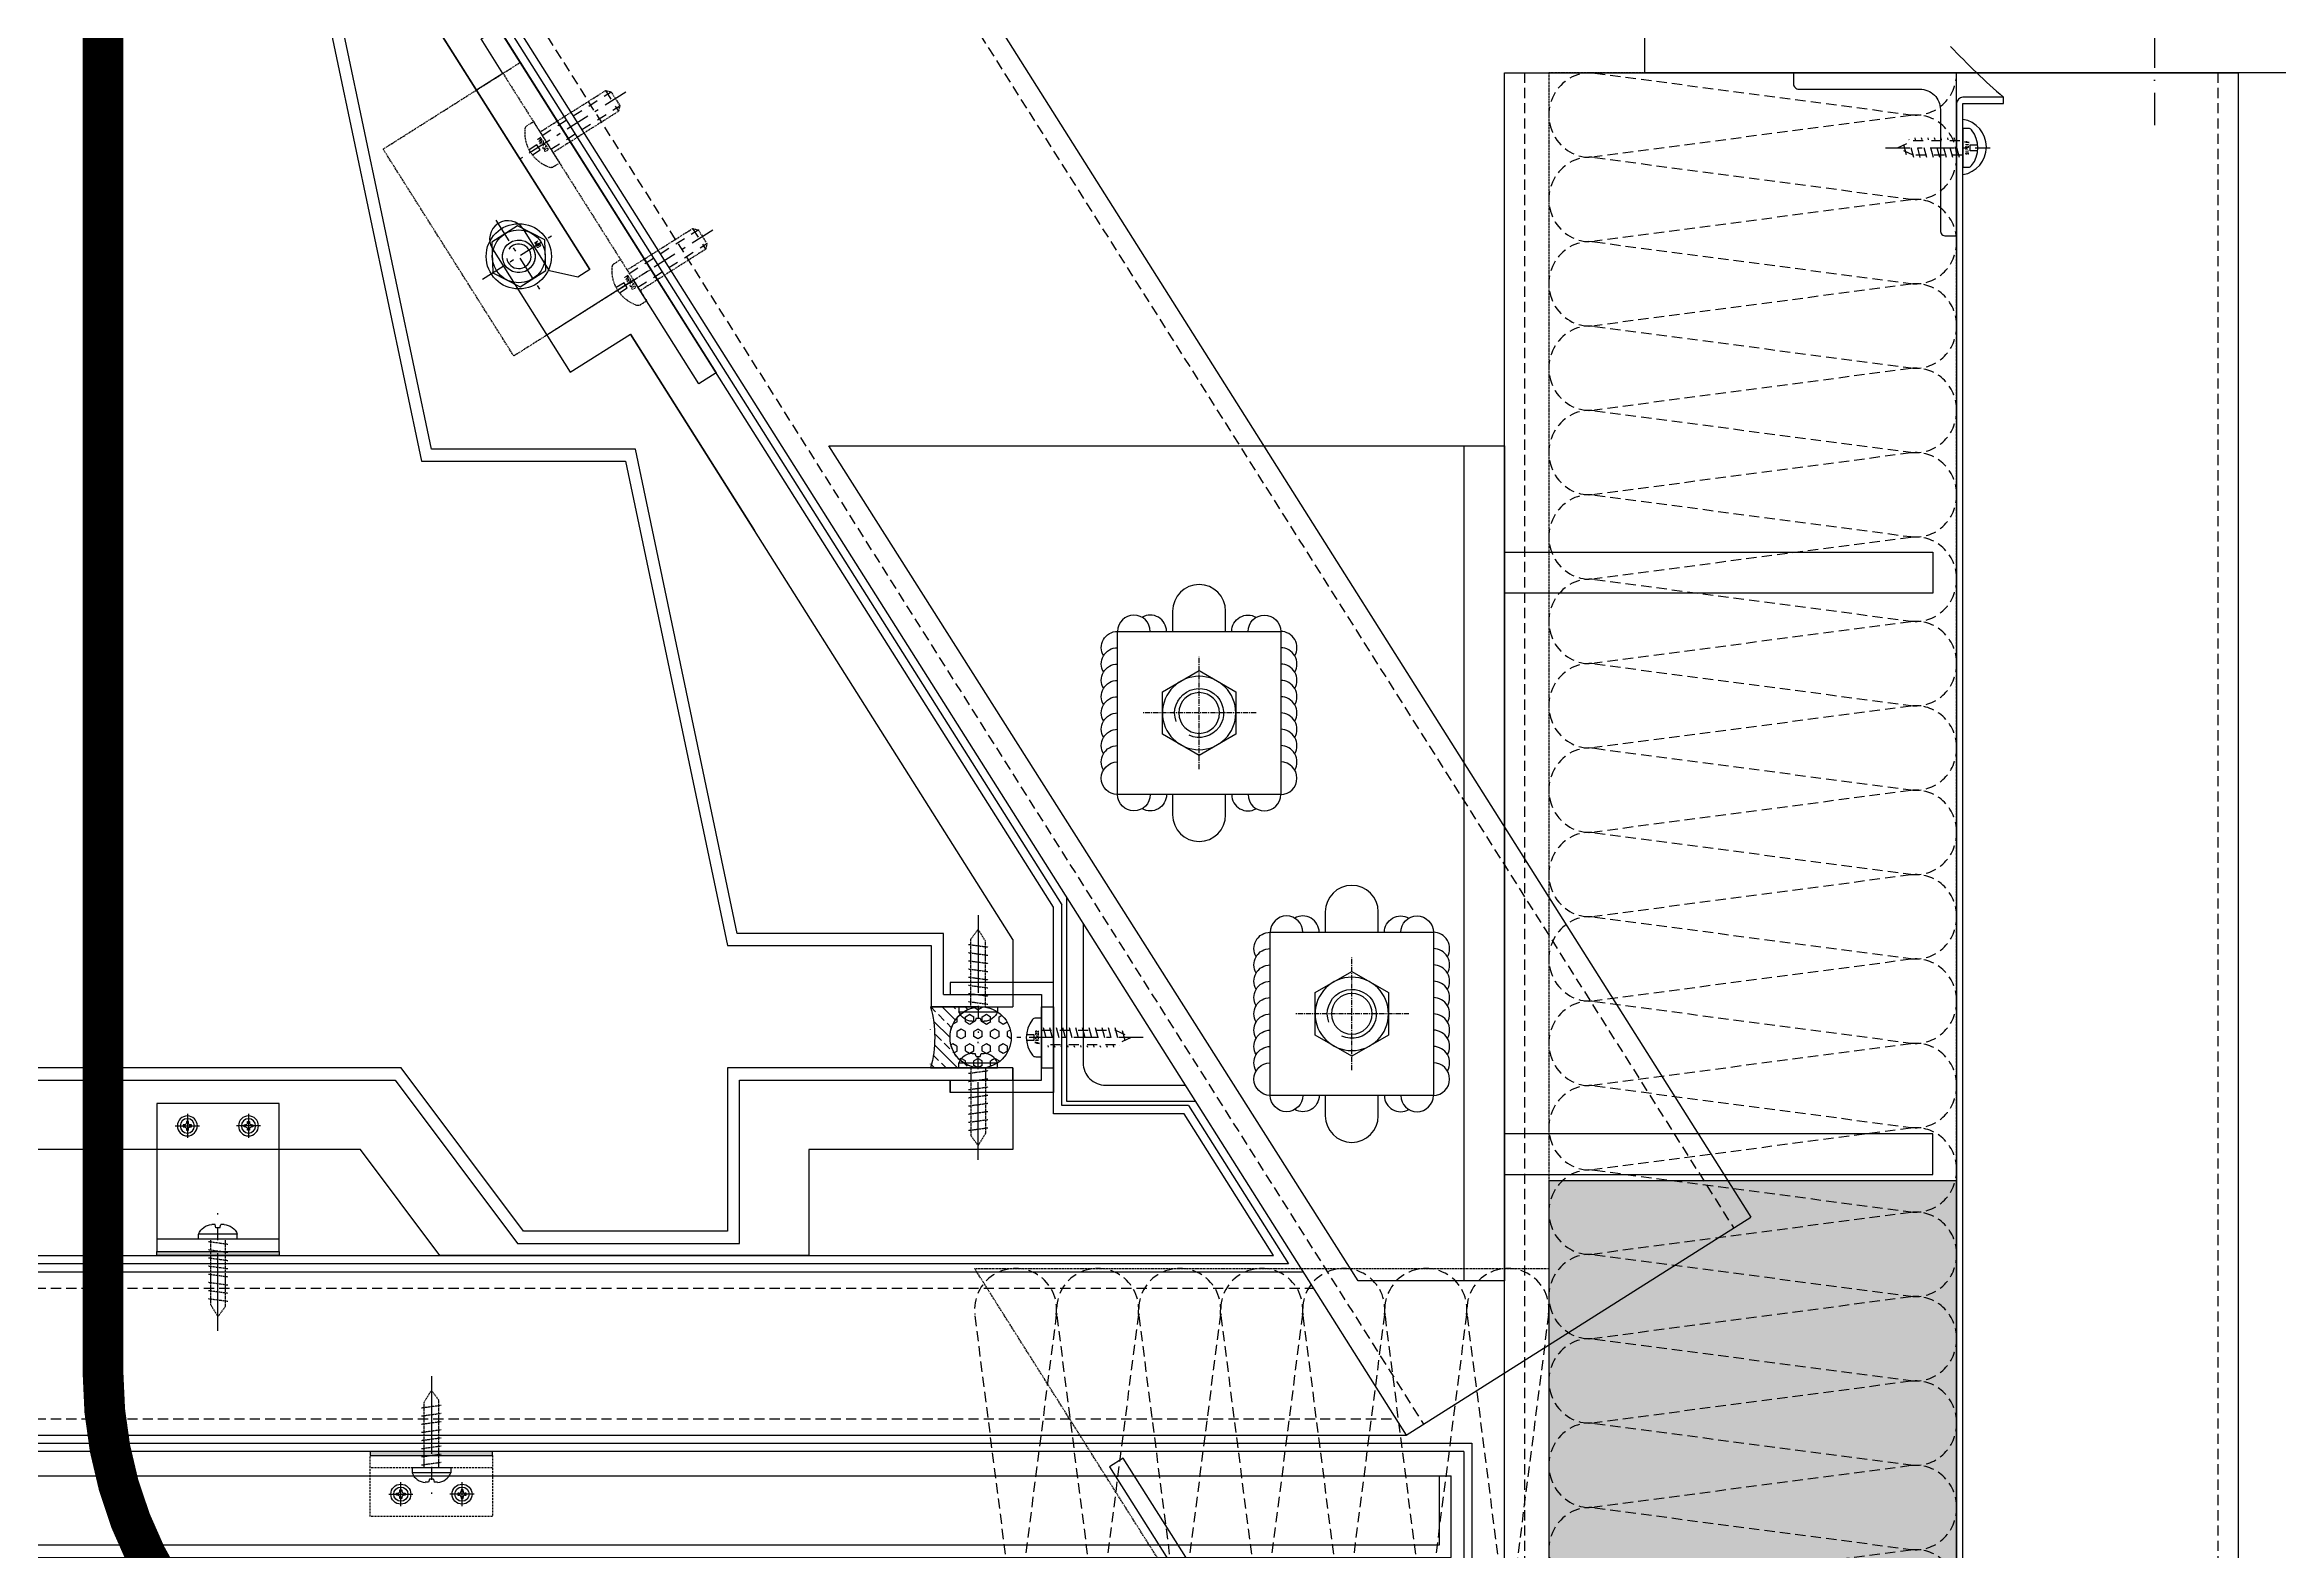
# Model space of a CAD drawing. Header units: millimetres. Extents: x 0 to 119933, y -45162 to 41221.
# Drawn here: x 40419 to 40967, y 12846 to 13215 of the extents above; entities that cross this region are included whole.
import ezdxf
from ezdxf.enums import TextEntityAlignment as Align
from ezdxf.xclip import XClip

# ---------------------------------------------------------------- set-up
doc = ezdxf.new("R2010")
doc.units = ezdxf.units.MM
doc.header["$XCLIPFRAME"] = 0
for name, pattern in [('( Dashed )', [0.75, 0.5, -0.25]), ('ACAD_ISO04W100', [30, 24, -3, 0, -3]), ('CENTER', [2, 1.25, -0.25, 0.25, -0.25]), ('CENTER-PISA', [11, 6, -2, 1, -2]), ('CENTER2', [28.575, 19.05, -3.175, 3.175, -3.175]), ('FT_HIDDEN', [3, 1.5, -1.5]), ('HIDDEN', [0.375, 0.25, -0.125]), ('HIDDEN-PISA', [4.5, 2.5, -2]), ('HIDDEN2', [0.1875, 0.125, -0.0625])]:
    doc.linetypes.add(name, pattern=pattern)
doc.layers.get('DEFPOINTS').update_dxf_attribs({"color": 166})
for name, color, linetype in [('01', 1, 'Continuous'), ('AIX', 9, 'CENTER'), ('AXIS', 1, 'ACAD_ISO04W100'), ('BOLT', 32, 'Continuous'), ('CASTFIX', 1, 'Continuous'), ('CW', 4, 'Continuous'), ('F-Alum', 4, 'Continuous'), ('F-Bolt', 32, 'Continuous'), ('F-hatch', 8, 'Continuous'), ('F-Misc', 8, 'Continuous'), ('F-SSTEEL', 3, 'Continuous'), ('F-steel', 3, 'Continuous'), ('F_ALUM', 4, 'Continuous'), ('F_CNTR', 1, 'ACAD_ISO04W100'), ('F_FIXS', 1, 'Continuous'), ('F_INSU', 8, 'Continuous'), ('F_SEAL', 8, 'Continuous'), ('F_STEL', 3, 'Continuous'), ('HAT', 155, 'Continuous'), ('Hatch', 8, 'Continuous'), ('HIDDEN', 1, 'HIDDEN'), ('INSUL', 8, 'Continuous'), ('SC', 6, 'Continuous'), ('WELDING VW', 8, 'Continuous')]:
    doc.layers.add(name, color=color, linetype=linetype)
doc.styles.add('Arial', font='arial.ttf')
doc.styles.add('ROMANS', font='simplex.shx', dxfattribs={"width": 0.8, "bigfont": 'hztxt.shx'})
doc.dimstyles.new('10x of Arup4', dxfattribs={"dimscale": 10, "dimtxt": 1.7, "dimasz": 1, "dimexe": 1.5, "dimexo": 1.5, "dimgap": 1, "dimtad": 1, "dimdec": 1, "dimdsep": 46, "dimtxsty": 'Arial', "dimblk": 'OBLIQUE', "dimcen": 0, "dimclrd": 1, "dimclre": 1, "dimclrt": 7, "dimadec": 0, "dimazin": 0, "dimtfac": 1, "dimtdec": 1, "dimtix": 1, "dimtofl": 0, "dimtmove": 2, "dimatfit": 3, "dimfxl": 5, "dimtfill": 1, "dimtolj": 1, "dimtzin": 0, "dimlwd": -1, "dimlwe": -1, "dimarcsym": 0})

# ---------------------------------------------------------------- blocks, each defined once
blk = doc.blocks.new('#10x16_Pan')
at = {"color": 8, "linetype": 'HIDDEN-PISA'}
for p, q in [((0.81, 2.4), (2.1, -2.4)), ((2.41, 2.4), (3.7, -2.4)), ((4.01, 2.4), (5.3, -2.4)), ((5.61, 2.4), (6.9, -2.4)), ((7.21, 2.4), (8.5, -2.4)), ((8.81, 2.4), (10.1, -2.4)), ((10.41, 2.4), (11.7, -2.4)), ((12.01, 2.4), (13.19, -2)), ((13.8, 1.71), (14.61, -1.33))]:
    blk.add_line(p, q, dxfattribs=at)
at = {"color": 0, "linetype": 'ByBlock'}
blk.add_lwpolyline([(0, 4.75), (-1.39, 4.75, 0.228537), (-2.17, 4.37, 0.349288), (-2.17, -4.37, 0.228537), (-1.39, -4.75), (0, -4.75)], format="xyb", close=True, dxfattribs=at)
at = {"color": 8, "linetype": 'HIDDEN-PISA'}
for points in [[(-3.66, 0.75), (-1.85, 0.75), (-1.85, -0.75), (-3.66, -0.75)], [(0, 1.79), (12.2, 1.79), (16, 0), (12.2, -1.79), (0, -1.79)]]:
    blk.add_lwpolyline(points, dxfattribs=at)
at = {"layer": 'AXIS', "color": 8, "linetype": 'CENTER-PISA'}
blk.add_line((18.99, 0), (-6.7, 0), dxfattribs=at)
at = {"layer": 'DEFPOINTS', "color": 8, "linetype": 'ByBlock', "style": 'ROMANS', "width": 0.8}
blk.add_text('#10x16', height=0.75, rotation=90, dxfattribs=at).set_placement((-1, 0), align=Align.MIDDLE)
blk = doc.blocks.new('EA040x040x04')
at = {"color": 0}
blk.add_lwpolyline([(0, 40), (0, 0), (40, 0), (40, 2.67, 0.414214), (38.67, 4), (9, 4, -0.414214), (4, 9), (4, 38.67, 0.414214), (2.67, 40)], format="xyb", close=True, dxfattribs=at)
blk = doc.blocks.new('is')
at = {"color": 8, "linetype": 'HIDDEN'}
blk.add_lwpolyline([(2, 0, 0.451718), (1.008, -1.126), (1.992, -8.874, -1.135042), (0.008, -8.874), (0.992, -1.126, 0.451718), (0, 0)], format="xyb", dxfattribs=at)
blk = doc.blocks.new('A$C1B7D2892')
at = {"layer": 'F_SEAL'}
h = blk.add_hatch(dxfattribs=at)
h.set_pattern_fill('ANSI37', color=8, scale=10)
h.set_pattern_definition([(347.2756, (-155.2589, -387.6207), (0.275326, 1.2193), []), (77.2756, (-155.2589, -387.6207), (-1.2193, 0.275326), [])])
h.paths.add_polyline_path([(-163.78, -401.61), (-169.07, -393.22), (-174.15, -396.42), (-168.85, -404.81)])
at = {"layer": 'F_INSU', "color": 8, "linetype": 'HIDDEN', "elevation": 0}
blk.add_lwpolyline([(-98.53, -393.15), (1.47, -393.15), (1.47, 0), (-98.53, 0)], close=True, dxfattribs=at)
blk.add_lwpolyline([(-98.53, -293.15), (-98.53, -393.15), (-176.21, -393.15), (-239.37, -293.15), (-98.53, -293.15)], dxfattribs=at)
at = {"layer": 'F_SEAL', "color": 8, "elevation": 0}
blk.add_lwpolyline([(-163.78, -401.61), (-169.07, -393.22), (-174.15, -396.42), (-168.85, -404.81)], close=True, dxfattribs=at)
at = {"layer": 'F_SEAL'}
for centre, radius, start, end in [((117.79, 115.77), 160.67, 222.8519, 229.2799), ((1.91, -18.18), 6.85, 278.915, 81.085), ((-152.49, -393.45, 0), 6.64, 190.402, 349.598)]:
    blk.add_arc(centre, radius, start, end, dxfattribs=at)
at = {"layer": 'F_STEL', "elevation": 0}
for points in [[(12.97, -6), (2.97, -6, 0.414214), (1.47, -7.5), (1.47, -393.15), (-166.39, -393.15, 0.590666), (-167.66, -395.45), (-163.78, -401.61), (-162.51, -400.81), (-166.39, -394.65), (1.47, -394.65, 0.414214), (2.97, -393.15), (2.97, -7.5), (12.97, -7.5)], [(-171.64, -389.15), (-202.91, -339.65), (-206.29, -341.79), (-175.02, -391.29, 0.257335), (-171.64, -393.15), (-138.79, -393.15), (-138.79, -389.15)]]:
    blk.add_lwpolyline(points, format="xyb", close=True, dxfattribs=at)
at = {"layer": 'F_FIXS'}
for p, rotation in [((2.97, -18.37), 180), ((-152.47, -394.65, 0), 90)]:
    blk.add_blockref('#10x16_Pan', p, dxfattribs=dict(at, rotation=rotation))
at = {"layer": 'F_STEL', "rotation": 180}
blk.add_blockref('EA040x040x04', (1.47, 0), dxfattribs=at)
at = {"layer": 'INSUL', "xscale": 10.34615705598001, "yscale": 10, "zscale": 10.34615705598001, "rotation": 270, "row_count": 1, "column_count": 19, "row_spacing": 0, "column_spacing": 20.69231411196003}
blk.add_blockref('is', (1.47, 0), dxfattribs=at)
at = {"layer": 'INSUL'}
ref = blk.add_blockref('is', (-98.53, -393.15), dxfattribs=dict(at, xscale=10.06034007448969, yscale=10, zscale=10.06034007448969, rotation=180, row_count=1, column_count=7, row_spacing=0, column_spacing=20.12068014897938))
XClip(ref).set_block_clipping_path([(0, -10), (0, 0), (7.7220914665, 0), (14, -10)])
blk = doc.blocks.new('ding1')
at = {"layer": 'CASTFIX', "color": 9, "linetype": 'CENTER2'}
blk.add_line((1214.68, -4175.42), (1214.68, -4204.3), dxfattribs=at)
at = {"layer": 'CASTFIX', "color": 8, "linetype": 'HIDDEN2'}
for p, q in [((1212.88, -4181.86), (1214.68, -4178.92)), ((1214.68, -4178.92), (1216.48, -4181.34)), ((1216.48, -4197.92), (1216.48, -4181.34)), ((1217.08, -4182.62), (1212.28, -4183.27)), ((1217.08, -4184.62), (1212.28, -4185.27)), ((1217.08, -4186.62), (1212.28, -4187.27)), ((1212.88, -4197.92), (1212.88, -4181.86)), ((1217.08, -4188.62), (1212.28, -4189.27)), ((1217.08, -4190.62), (1212.28, -4191.27)), ((1217.08, -4192.62), (1212.28, -4193.27)), ((1217.08, -4194.62), (1212.28, -4195.27)), ((1217.08, -4196.62), (1212.28, -4197.27))]:
    blk.add_line(p, q, dxfattribs=at)
at = {"layer": 'CASTFIX'}
for p, q in [((1209.93, -4197.92), (1209.93, -4199.17)), ((1219.43, -4197.92), (1209.93, -4197.92)), ((1219.43, -4199.17), (1209.93, -4199.17)), ((1213.98, -4201.47), (1213.18, -4201.47)), ((1214.18, -4200.72), (1213.98, -4201.47)), ((1215.18, -4200.72), (1214.18, -4200.72)), ((1215.18, -4200.72), (1215.38, -4201.47)), ((1216.18, -4201.47), (1215.38, -4201.47)), ((1219.43, -4197.92), (1219.43, -4199.17))]:
    blk.add_line(p, q, dxfattribs=at)
for centre, start, end in [((1213.34, -4197.8), 201.9199, 267.5066), ((1216.02, -4197.8), 272.4934, 338.0801)]:
    blk.add_arc(centre, 3.68, start, end, dxfattribs=at)
blk = doc.blocks.new('A$C0AEB27A4')
at = {"layer": 'F-hatch'}
blk.add_hatch(color=256, dxfattribs=at).paths.add_polyline_path([(15, 1), (-15, 1), (-15, 0), (15, 0)])
blk.add_lwpolyline([(15, 1), (-15, 1), (-15, 0), (15, 0)], close=True, dxfattribs=at)
at = {"layer": 'F-Misc', "ltscale": 0.1}
for p, q in [((-7.5, 34.75), (-7.5, 28.85)), ((7.5, 34.75), (7.5, 28.85)), ((-10.45, 31.8), (-4.55, 31.8)), ((-8.25, 32.05), (-8.55, 32.05)), ((-8.55, 32.05), (-8.55, 31.55)), ((-8.55, 31.55), (-8.25, 31.55)), ((-7.25, 32.85), (-7.75, 32.85)), ((-7.75, 32.85), (-7.75, 32.55)), ((-7.75, 31.05), (-7.75, 30.75)), ((-7.75, 30.75), (-7.25, 30.75)), ((-7.25, 32.55), (-7.25, 32.85)), ((-7.25, 30.75), (-7.25, 31.05)), ((-6.45, 32.05), (-6.75, 32.05)), ((-6.75, 31.55), (-6.45, 31.55)), ((-6.45, 31.55), (-6.45, 32.05)), ((10.45, 31.8), (4.55, 31.8)), ((6.45, 32.05), (6.75, 32.05)), ((6.45, 31.55), (6.45, 32.05)), ((6.75, 31.55), (6.45, 31.55)), ((7.25, 32.85), (7.75, 32.85)), ((7.25, 32.55), (7.25, 32.85)), ((7.25, 30.75), (7.25, 31.05)), ((7.75, 30.75), (7.25, 30.75)), ((7.75, 32.85), (7.75, 32.55)), ((7.75, 31.05), (7.75, 30.75)), ((8.25, 32.05), (8.55, 32.05)), ((8.55, 31.55), (8.25, 31.55)), ((8.55, 32.05), (8.55, 31.55)), ((-15, 4.04), (15, 4.04))]:
    blk.add_line(p, q, dxfattribs=at)
blk.add_lwpolyline([(15, 1), (-15, 1), (-15, 37.3), (15, 37.3), (15, 1)], dxfattribs=at)
for centre, radius in [((-7.5, 31.8), 2.45), ((-7.5, 31.8), 1.75), ((7.5, 31.8), 2.45), ((7.5, 31.8), 1.75)]:
    blk.add_circle(centre, radius, dxfattribs=at)
for centre, start, end in [((-8.25, 32.55), 270, 360), ((-8.25, 31.05), 360, 90), ((-6.75, 32.55), 180, 270), ((-6.75, 31.05), 90, 180), ((6.75, 32.55), 270, 360), ((6.75, 31.05), 360, 90), ((8.25, 32.55), 180, 270), ((8.25, 31.05), 90, 180)]:
    blk.add_arc(centre, 0.5, start, end, dxfattribs=at)
at = {"layer": 'F-Misc', "ltscale": 0.1, "extrusion": (0, 0, -1), "xscale": -1, "zscale": -1, "rotation": 180}
blk.add_blockref('ding1', (-1214.68, -4193.88), dxfattribs=at)
blk = doc.blocks.new('A$C20BB5686')
at = {"layer": 'F-hatch'}
blk.add_hatch(color=256, dxfattribs=at).paths.add_polyline_path([(1, -15), (1, 15), (0, 15), (0, -15)])
at = {"linetype": '( Dashed )'}
blk.add_line((4.04, 15), (4.04, -15), dxfattribs=at)
blk.add_lwpolyline([(1, -15), (1, 15), (16, 15), (16, -15), (1, -15)], dxfattribs=at)
at = {"layer": 'F-hatch'}
blk.add_lwpolyline([(1, -15), (1, 15), (0, 15), (0, -15)], close=True, dxfattribs=at)
at = {"layer": 'F-Misc', "ltscale": 0.1}
for p, q in [((13.45, 7.5), (7.55, 7.5)), ((9.75, 7.75), (9.45, 7.75)), ((9.45, 7.75), (9.45, 7.25)), ((9.45, 7.25), (9.75, 7.25)), ((10.75, 8.55), (10.25, 8.55)), ((10.25, 8.55), (10.25, 8.25)), ((10.25, 6.75), (10.25, 6.45)), ((10.25, 6.45), (10.75, 6.45)), ((10.5, 10.45), (10.5, 4.55)), ((10.75, 8.25), (10.75, 8.55)), ((10.75, 6.45), (10.75, 6.75)), ((11.55, 7.75), (11.25, 7.75)), ((11.25, 7.25), (11.55, 7.25)), ((11.55, 7.25), (11.55, 7.75)), ((10.5, -10.45), (10.5, -4.55)), ((13.45, -7.5), (7.55, -7.5)), ((9.45, -7.25), (9.75, -7.25)), ((9.45, -7.75), (9.45, -7.25)), ((9.75, -7.75), (9.45, -7.75)), ((10.25, -6.45), (10.75, -6.45)), ((10.25, -6.75), (10.25, -6.45)), ((10.25, -8.55), (10.25, -8.25)), ((10.75, -8.55), (10.25, -8.55)), ((10.75, -6.45), (10.75, -6.75)), ((10.75, -8.25), (10.75, -8.55)), ((11.25, -7.25), (11.55, -7.25)), ((11.55, -7.75), (11.25, -7.75)), ((11.55, -7.25), (11.55, -7.75))]:
    blk.add_line(p, q, dxfattribs=at)
for centre, radius in [((10.5, 7.5), 2.45), ((10.5, 7.5), 1.75), ((10.5, -7.5), 2.45), ((10.5, -7.5), 1.75)]:
    blk.add_circle(centre, radius, dxfattribs=at)
for centre, start, end in [((9.75, 8.25), 270, 0), ((9.75, 6.75), 0, 90), ((11.25, 8.25), 180, 270), ((11.25, 6.75), 90, 180), ((9.75, -6.75), 270, 0), ((9.75, -8.25), 0, 90), ((11.25, -6.75), 180, 270), ((11.25, -8.25), 90, 180)]:
    blk.add_arc(centre, 0.5, start, end, dxfattribs=at)
at = {"layer": 'F-Misc', "ltscale": 0.1, "extrusion": (0, 0, -1), "xscale": -0.9999999999999999, "zscale": -0.9999999999999999, "rotation": 270}
blk.add_blockref('ding1', (4193.88, -1214.68), dxfattribs=at)
blk = doc.blocks.new('*U112')
at = {"layer": 'INSUL', "lineweight": 0}
h = blk.add_hatch(dxfattribs=at)
h.set_pattern_fill('岩棉', color=256, scale=100, style=0, pattern_type=2)
h.set_pattern_definition([(171.78891, (53.3, 199.0476), (-673.2017242, 100.0000025), [3.3342, -696.8454]), (146.90866, (56.223, 197.1429), (-158.4004044, 100.0000014), [3.48873, -729.14512]), (132.32733, (58.3914, 194.762), (-178.2004573, 199.9999991), [3.2205, -673.0858]), (114.79699, (59.7115, 191.905), (-39.600101, 99.9999994), [3.14733, -327.32212]), (91.620224, (59.8057, 188.5714), (-19.80005, 599.9999997), [3.33467, -696.9453]), (82.824825, (50.09429, 111.42857), (138.600349442, 1099.999997034), [77.75174, -16250.113]), (97.175175, (69.70576, 111.42857), (-138.6003524828, 1099.9999966515), [77.75174, -16250.113]), (88.379776, (59.9943, 188.5714), (19.800043, 599.9999999), [3.33467, -696.9453]), (65.203, (60.0886, 191.905), (39.600101, 99.9999996), [3.14733, -327.32212]), (47.67267, (61.4086, 194.762), (178.2004567, 199.9999997), [3.2205, -673.0858]), (33.09134, (63.5772, 197.1429), (158.4004029, 100.0000036), [3.48873, -729.14512]), (8.21109, (66.5, 199.0476), (673.2017246, 99.9999998), [3.3342, -696.8454]), (87.16616, (50, 109.524), (19.800042, 300.0000003), [1.9071, -398.58265]), (103.90139, (50.4714, 107.619), (-79.2002026, 299.9999996), [1.96223, -410.107]), (111.6036, (51.226, 105.714), (-19.80005, 100), [2.04867, -105.50674]), (122.76135, (52.4514, 103.8095), (-59.4001536, 99.999999), [2.26506, -473.39773]), (138.29055, (54.0543, 102.381), (-118.800303, 100.000002), [2.1471, -448.74108]), (152.00351, (55.8457, 101.4286), (-178.2004575, 99.9999986), [2.02886, -424.0312]), (166.4772, (57.8257, 100.9524), (-396.001014, 100.000003), [2.03646, -425.62055]), (167.07075, (59.9, 100.476), (-415.801066, 100), [2.12825, -444.80388]), (12.92924, (59.9, 100.476), (415.801066, 99.9999994), [2.12825, -444.80388]), (13.5228, (61.9743, 100.9524), (396.0010147, 99.9999998), [2.03646, -425.62055]), (27.99649, (63.9543, 101.4286), (198.0005053, 100.0000036), [2.02886, -424.0312]), (41.70945, (65.7458, 102.381), (118.800302, 100.000003), [2.1471, -448.74108]), (57.23865, (67.3486, 103.8095), (198.0005044, 300.0000017), [2.26506, -473.39773]), (68.3964, (68.574, 105.714), (19.80005, 100), [2.04867, -105.50674]), (76.09861, (69.3286, 107.619), (19.800051, 99.9999995), [1.96223, -410.107]), (92.83384, (69.8, 109.524), (-19.80005, 300), [1.9071, -398.58265])])
h.paths.add_polyline_path([(0, 0), (4690.85, 0), (4690.85, 100), (0, 100)])
at = {"layer": 'INSUL'}
blk.add_lwpolyline([(0, 0), (4690.85, 0), (4690.85, 100), (0, 100)], close=True, dxfattribs=at)
blk = doc.blocks.new('*U373')
at = {"layer": 'WELDING VW'}
for centre, end in [((4, 0), 180), ((8, 0), 120)]:
    blk.add_arc(centre, 4, 0, end, dxfattribs=at)
blk = doc.blocks.new('*U374')
at = {"layer": 'WELDING VW'}
for centre, start in [((4, 0), 180), ((8, 0), 240), ((12, 0), 240), ((16, 0), 240), ((20, 0), 240), ((24, 0), 240), ((28, 0), 240), ((32, 0), 240), ((36, 0), 240)]:
    blk.add_arc(centre, 4, start, 0, dxfattribs=at)
blk = doc.blocks.new('*U372')
at = {"layer": 'AIX'}
for p, q in [((0, -13.78), (0, 13.78)), ((-14, 0), (14, 0))]:
    blk.add_line(p, q, dxfattribs=at)
at = {"layer": 'SC'}
blk.add_lwpolyline([(9, 5.2), (0, 10.39), (-9, 5.2), (-9, -5.2), (0, -10.39), (9, -5.2)], close=True, dxfattribs=at)
for radius in [9, 5]:
    blk.add_circle((0, 0), radius, dxfattribs=at)
blk.add_arc((0, 0), 6, 339.9387, 294.2425, dxfattribs=at)
blk = doc.blocks.new('A$C13DD3BC1')
at = {"layer": 'F-SSTEEL', "elevation": 0}
for points in [[(-19.03, -163.54), (-19.03, -153.54), (86.02, -153.54), (86.02, -163.54)], [(-19.03, -296.15), (-19.03, -306.15), (86.02, -306.15), (86.02, -296.15)]]:
    blk.add_lwpolyline(points, close=True, dxfattribs=at)
at = {"layer": 'F-steel', "ltscale": 10, "elevation": 0}
for points in [[(-87.44, -172.96), (-87.44, -167.96, 1), (-100.44, -167.96), (-100.44, -172.96)], [(-100.44, -212.96), (-100.44, -217.96, 1), (-87.44, -217.96), (-87.44, -212.96)], [(-50, -246.73), (-50, -241.73, 1), (-63, -241.73), (-63, -246.73)], [(-63, -286.73), (-63, -291.73, 1), (-50, -291.73), (-50, -286.73)]]:
    blk.add_lwpolyline(points, format="xyb", dxfattribs=at)
for points in [[(-73.94, -212.96), (-113.94, -212.96), (-113.94, -172.96), (-73.94, -172.96)], [(-36.5, -286.73), (-76.5, -286.73), (-76.5, -246.73), (-36.5, -246.73)]]:
    blk.add_lwpolyline(points, close=True, dxfattribs=at)
at = {"layer": 'F_STEL'}
blk.add_line((-29.03, -127.47, 0), (-29.03, -332.22, 0), dxfattribs=at)
at = {"layer": 'F_STEL', "elevation": 0}
blk.add_lwpolyline([(-19.03, -332.22), (-54.94, -332.22), (-184.73, -127.47), (-19.03, -127.47)], close=True, dxfattribs=at)
at = {"layer": 'F-Bolt', "xscale": -1}
for p in [(-93.94, -192.96, 0), (-56.5, -266.73, 0)]:
    blk.add_blockref('*U372', p, dxfattribs=at)
at = {"layer": 'Hatch'}
for p in [(-113.94, -172.96, 0), (-76.5, -246.73, 0)]:
    blk.add_blockref('*U373', p, dxfattribs=at)
at = {"layer": 'Hatch', "xscale": -1}
for p in [(-73.94, -172.96, 0), (-36.5, -246.73, 0)]:
    blk.add_blockref('*U373', p, dxfattribs=at)
for name, p, rotation in [('*U374', (-113.94, -212.96, 0), 270), ('*U373', (-113.94, -212.96, 0), 180), ('*U374', (-76.5, -286.73, 0), 270), ('*U373', (-76.5, -286.73, 0), 180)]:
    blk.add_blockref(name, p, dxfattribs=dict(at, rotation=rotation))
at = {"layer": 'Hatch'}
for name, p, rotation in [('*U374', (-73.94, -212.96, 0), 90), ('*U373', (-73.94, -212.96, 0), 180), ('*U374', (-36.5, -286.73, 0), 90), ('*U373', (-36.5, -286.73, 0), 180)]:
    blk.add_blockref(name, p, dxfattribs=dict(at, rotation=rotation))
blk = doc.blocks.new('*U135')
at = {"layer": 'HAT'}
h = blk.add_hatch(dxfattribs=at)
h.set_pattern_fill('ANSI33', color=256, scale=1.25)
h.set_pattern_definition([(45, (-107400.157, -29806.0548), (-2.80633004, 2.80633004), []), (45, (-107397.3506, -29806.0548), (-2.80633004, 2.80633004), [1.984375, -0.9921875])])
edge = h.paths.add_edge_path()
edge.add_arc((7.5, 27.71), 28.7, 254.853, 285.147, ccw=False)
edge.add_line((0, 0), (0, -11.87))
edge.add_arc((7.5, -12.26), 7.51, 2.9798, 177.0202, ccw=False)
edge.add_line((15, -11.87), (15, 0))
h = blk.add_hatch(dxfattribs=at)
h.set_pattern_fill('HEX', color=256, scale=1.25)
h.set_pattern_definition([(0, (-107400.157, -29806.0548), (0, 2.0622225), [1.190625, -2.38125]), (120, (-107400.157, -29806.0548), (-1.785937073, -1.03111125), [1.190625, -2.38125]), (60, (-107398.9663, -29806.0548), (-1.785937073, 1.03111125), [1.190625, -2.38125])])
edge = h.paths.add_edge_path()
edge.add_arc((7.5, -12.26), 7.51, 0, 360)
at = {"layer": '01'}
blk.add_lwpolyline([(15, 0, -0.132958), (0, 0), (0, -11.87, -0.9493), (15, -11.87)], format="xyb", close=True, dxfattribs=at)
blk.add_circle((7.5, -12.26), 7.51, dxfattribs=at)
blk = doc.blocks.new('#10x22_Pan')
at = {"color": 8, "linetype": 'HIDDEN-PISA'}
for p, q in [((0.41, 2.4), (1.7, -2.4)), ((2.01, 2.4), (3.3, -2.4)), ((3.61, 2.4), (4.9, -2.4)), ((5.21, 2.4), (6.5, -2.4)), ((6.81, 2.4), (8.1, -2.4)), ((8.41, 2.4), (9.7, -2.4)), ((10.01, 2.4), (11.3, -2.4)), ((11.61, 2.4), (12.9, -2.4)), ((13.21, 2.4), (14.5, -2.4)), ((14.81, 2.4), (16.1, -2.4)), ((16.41, 2.4), (17.7, -2.4)), ((18.01, 2.4), (19.19, -2)), ((19.8, 1.71), (20.61, -1.33))]:
    blk.add_line(p, q, dxfattribs=at)
at = {"color": 0, "linetype": 'ByBlock'}
blk.add_lwpolyline([(0, 4.75), (-1.39, 4.75, 0.228537), (-2.17, 4.37, 0.349288), (-2.17, -4.37, 0.228537), (-1.39, -4.75), (0, -4.75)], format="xyb", close=True, dxfattribs=at)
at = {"color": 8, "linetype": 'HIDDEN-PISA'}
for points in [[(-3.66, 0.75), (-1.85, 0.75), (-1.85, -0.75), (-3.66, -0.75)], [(0, 1.79), (18.2, 1.79), (22, 0), (18.2, -1.79), (0, -1.79)]]:
    blk.add_lwpolyline(points, dxfattribs=at)
at = {"layer": 'AXIS', "color": 8, "linetype": 'CENTER-PISA'}
blk.add_line((24.99, 0), (-6.7, 0), dxfattribs=at)
at = {"layer": 'DEFPOINTS', "color": 8, "linetype": 'ByBlock', "style": 'ROMANS', "width": 0.8}
blk.add_text('#10x22', height=0.75, rotation=90, dxfattribs=at).set_placement((-1, 0), align=Align.MIDDLE)
blk = doc.blocks.new('A$C5CF849BA')
at = {"layer": 'CW'}
for points in [[(80, 0), (80, 21), (54.65, 21), (54.65, 18), (77, 18), (77, 0)], [(80, 15), (80, -6), (54.65, -6), (54.65, -3), (77, -3), (77, 15)]]:
    blk.add_lwpolyline(points, close=True, dxfattribs=at)
at = {"layer": 'F_ALUM'}
for points in [[(112, -11.23), (80, -11.23), (80, 39.43)], [(113.1, -9.23), (82, -9.23), (82, 40.01)]]:
    blk.add_lwpolyline(points, dxfattribs=at)
at = {"layer": 'F_STEL'}
blk.add_lwpolyline([(114.83, -8.23), (83.25, -8.23), (83.25, 41.77)], dxfattribs=at)
blk.add_lwpolyline([(87.25, 35.44), (87.25, 1.27, 0.414214), (92.75, -4.23), (112.31, -4.23)], format="xyb", dxfattribs=at)
at = {"rotation": 90}
blk.add_blockref('*U135', (49.85, 0), dxfattribs=at)
at = {"layer": 'F-Misc', "ltscale": 0.1, "extrusion": (0, 0, -1), "zscale": -1}
blk.add_blockref('ding1', (-1276.18, 4212.92), dxfattribs=at)
at = {"layer": 'F-Misc', "ltscale": 0.1, "extrusion": (0, 0, -1), "xscale": -1, "zscale": -1, "rotation": 180}
blk.add_blockref('ding1', (-1276.18, -4197.92), dxfattribs=at)
at = {"layer": 'F_FIXS'}
blk.add_blockref('#10x22_Pan', (77, 7.5), dxfattribs=at)
blk = doc.blocks.new('M8_Nut_Plan')
at = {"color": 0, "linetype": 'ByBlock', "flags": 128}
blk.add_lwpolyline([(6.5, 3.75), (0, 7.51), (-6.5, 3.75), (-6.5, -3.75), (0, -7.51), (6.5, -3.75)], close=True, dxfattribs=at)
at = {"color": 0, "linetype": 'ByBlock'}
for radius in [6.5, 4]:
    blk.add_circle((0, 0), radius, dxfattribs=at)
at = {"color": 8, "linetype": 'ByBlock'}
blk.add_arc((0, 0), 3, 247.5, 202.5, dxfattribs=at)
at = {"layer": 'AXIS', "color": 8, "linetype": 'CENTER-PISA'}
for p, q in [((0, -10.51), (0, 10.51)), ((-10.51, 0), (10.51, 0))]:
    blk.add_line(p, q, dxfattribs=at)
at = {"layer": 'DEFPOINTS', "color": 8, "linetype": 'ByBlock', "style": 'ROMANS', "width": 0.8}
blk.add_text('M8', height=1, dxfattribs=at).set_placement((0, 5.5), align=Align.MIDDLE)
blk = doc.blocks.new('A$C2F950DD3')
at = {"layer": 'BOLT', "linetype": 'FT_HIDDEN'}
blk.add_circle((-25.76, 47), 4, dxfattribs=at)
at = {"layer": 'F_ALUM'}
blk.add_lwpolyline([(-95.31, 60), (-13.76, 60), (-13.76, 56.5), (-18.76, 51.5), (-30.76, 51.5, 1), (-30.76, 42.5), (5, 42.5), (5, 60), (61.94, 60)], format="xyb", dxfattribs=at)
at = {"layer": 'F_FIXS'}
blk.add_circle((-25.76, 47), 8, dxfattribs=at)
blk.add_blockref('M8_Nut_Plan', (-25.76, 47), dxfattribs=at)
blk = doc.blocks.new('M6x20_Pan')
at = {"color": 8, "linetype": 'HIDDEN-PISA'}
for p, q in [((0, 2), (20, 2)), ((19, -3), (19, 3)), ((0, -2), (20, -2))]:
    blk.add_line(p, q, dxfattribs=at)
at = {"color": 0, "linetype": 'ByBlock'}
blk.add_lwpolyline([(0, 6), (-1.84, 6, 0.227103), (-2.62, 5.63, 0.35235), (-2.62, -5.63, 0.227103), (-1.84, -6), (0, -6)], format="xyb", close=True, dxfattribs=at)
at = {"color": 8, "linetype": 'HIDDEN-PISA'}
blk.add_lwpolyline([(-4.57, 0.75), (-2.3, 0.75), (-2.3, -0.75), (-4.57, -0.75)], dxfattribs=at)
at = {"color": 8, "linetype": 'ByBlock'}
blk.add_lwpolyline([(0, -3), (19, -3), (20, -2), (20, 2), (19, 3), (0, 3)], dxfattribs=at)
at = {"layer": 'AXIS', "color": 8, "linetype": 'CENTER-PISA'}
blk.add_line((23, 0), (-7.6, 0), dxfattribs=at)
at = {"layer": 'DEFPOINTS', "color": 8, "style": 'ROMANS', "width": 0.8}
blk.add_text('M6x20', height=1, rotation=90, dxfattribs=at).set_placement((-1, 0), align=Align.MIDDLE)
blk = doc.blocks.new('A$C061C2369')
at = {"layer": 'F_ALUM', "color": 8, "linetype": 'HIDDEN'}
blk.add_line((-40, -5), (20, -5), dxfattribs=at)
at = {"layer": 'F_ALUM'}
for points in [[(-40, -5), (-50, -5), (-50, 0), (50, 0), (50, -5), (20, -5)], [(-40, -5), (-40, -12.67)], [(20, -5), (20, -30.17)]]:
    blk.add_lwpolyline(points, dxfattribs=at)
at = {"layer": 'F_ALUM', "color": 8, "linetype": 'HIDDEN'}
blk.add_lwpolyline([(-40, 0), (20, 0), (20, -39.76), (-40, -39.76)], close=True, dxfattribs=at)
at = {"layer": 'F_FIXS', "color": 8, "linetype": 'HIDDEN', "xscale": -0.9999999999999998, "rotation": 270}
for p in [(-20, -5), (20, -5)]:
    blk.add_blockref('M6x20_Pan', p, dxfattribs=at)
blk = doc.blocks.new('A$C4F2A369E')
at = {"layer": 'HIDDEN', "rotation": 302.2756443419539}
for name, p in [('A$C2F950DD3', (472.86, -827.87)), ('A$C061C2369', (520.55, -767.28))]:
    blk.add_blockref(name, p, dxfattribs=at)
blk = doc.blocks.new('A$C00996DC7')
at = {"layer": 'CW'}
for p, q in [((603, -962), (620, -962)), ((600, -965), (620, -965))]:
    blk.add_line(p, q, dxfattribs=at)
for points in [[(333.15, 0), (0, 0), (25, -118.75), (75, -118.75), (100, -237.5), (150, -237.5), (175, -356.25), (225, -356.25), (250, -475), (300, -475), (325, -593.75), (375, -593.75), (400, -712.5), (450, -712.5), (475, -831.25), (525, -831.25), (550, -950), (600, -950), (600, -965)], [(603, -962), (603, -947), (552.43, -947), (527.43, -828.25), (477.43, -828.25), (452.43, -709.5), (402.43, -709.5), (377.43, -590.75), (327.43, -590.75), (302.43, -472), (252.43, -472), (227.43, -353.25), (177.43, -353.25), (152.43, -234.5), (102.43, -234.5), (77.43, -115.75), (27.43, -115.75), (3.7, -3), (333.15, -3)], [(620, -948.47), (620, -965)]]:
    blk.add_lwpolyline(points, dxfattribs=at)
at = {"layer": 'F_ALUM'}
for p, q in [((516.25, -784.19), (153.4, -209.69)), ((620, -948.47), (526.26, -800.06))]:
    blk.add_line(p, q, dxfattribs=at)
at = {"layer": 'HIDDEN'}
blk.add_blockref('A$C4F2A369E', (0, 0), dxfattribs=at)
blk = doc.blocks.new('_OBLIQUE')
at = {"color": 0, "linetype": 'ByBlock'}
blk.add_line((-0.5, -0.5), (0.5, 0.5), dxfattribs=at)
blk = doc.blocks.new('*D377')
at = {"color": 1, "linetype": 'Continuous', "transparency": 16777216}
for p, q in [((-250, 15), (-250, 74.89)), ((0, 15), (0, 74.89)), ((-250, 59.89), (0, 59.89))]:
    blk.add_line(p, q, dxfattribs=at)
at = {"layer": 'DEFPOINTS', "color": 0, "transparency": 16777216}
for p in [(0, 59.89), (-250, 0, 0.86), (0, 0, 0.86)]:
    blk.add_point(p, dxfattribs=at)
at = {"color": 1, "transparency": 16777216, "xscale": 10, "yscale": 10, "zscale": 10, "rotation": 180}
blk.add_blockref('_OBLIQUE', (-250, 59.89), dxfattribs=at)
at = {"color": 1, "transparency": 16777216, "xscale": 10, "yscale": 10, "zscale": 10}
blk.add_blockref('_OBLIQUE', (0, 59.89), dxfattribs=at)
at = {"color": 7, "transparency": 16777216, "insert": (-125, 78.57), "char_height": 17, "attachment_point": 5, "style": 'Arial', "bg_fill": 3, "box_fill_scale": 1.1, "bg_fill_color": 256, "bg_fill_true_color": 13158600, "bg_fill_transparency": 0}
blk.add_mtext('\\A1;250', dxfattribs=at)
blk = doc.blocks.new('*D378')
at = {"color": 1, "linetype": 'Continuous', "transparency": 16777216}
for p, q in [((55.33, 0), (55.33, 10)), ((15, 0), (70.33, 0)), ((15, -16), (70.33, -16)), ((55.33, -16), (55.33, -26))]:
    blk.add_line(p, q, dxfattribs=at)
at = {"layer": 'DEFPOINTS', "color": 0, "transparency": 16777216}
for p in [(0, 0, 0.86), (0, -16, 0.86), (55.33, -16)]:
    blk.add_point(p, dxfattribs=at)
at = {"color": 1, "transparency": 16777216, "xscale": 10, "yscale": 10, "zscale": 10}
for p, rotation in [((55.33, 0), 270), ((55.33, -16), 90)]:
    blk.add_blockref('_OBLIQUE', p, dxfattribs=dict(at, rotation=rotation))
at = {"color": 7, "transparency": 16777216, "insert": (36.65, -8), "char_height": 17, "attachment_point": 5, "rotation": 90, "style": 'Arial', "bg_fill": 3, "box_fill_scale": 1.1, "bg_fill_color": 256, "bg_fill_true_color": 13158600, "bg_fill_transparency": 0}
blk.add_mtext('\\A1;16', dxfattribs=at)
blk = doc.blocks.new('A$Ceb6f83ef')
dim = blk.add_linear_dim(base=(0, 59.89, -0.86), p1=(-250, 0), p2=(0, 0), dimstyle='10x of Arup4', override={"dimarcsym": 1})
dim.commit()
dim.dimension.update_dxf_attribs({"geometry": '*D377', "text_midpoint": (-125, 78.57, -0.86)})
at = {"layer": 'F_CNTR'}
blk.add_lwpolyline([(-125, 9.19), (-125, -28.79)], dxfattribs=at)
dim = blk.add_linear_dim(base=(55.33, -16, -0.86), p1=(0, 0), p2=(0, -16), angle=90, dimstyle='10x of Arup4', override={"dimarcsym": 1})
dim.commit()
dim.dimension.update_dxf_attribs({"geometry": '*D378', "text_midpoint": (36.65, -8, -0.86)})
at = {"layer": 'F_STEL'}
blk.add_lwpolyline([(-250, 0), (0, 0), (0, -16), (-250, -16)], close=True, dxfattribs=at)

msp = doc.modelspace()

# ---------------------------------------------------------------- linework, layer by layer
at = {"layer": 'CW'}
msp.add_line((40641.37, 12961.29, -0.84), (40641.37, 12958.29, -0.84), dxfattribs=at)
for points in [[(40656.72, 12964.29), (40586.72, 12964.29), (40586.72, 12924.29), (40536.72, 12924.29), (40506.72, 12964.29), (40136.72, 12964.29), (40212.51, 12844.29), (40764.25, 12844.29), (40764.25, 12864.29)], [(40656.72, 12964.29), (40656.72, 12944.29), (40606.72, 12944.29), (40606.72, 12918.29), (40516.22, 12918.29), (40496.72, 12944.29), (40173.01, 12944.29), (40223.53, 12864.29), (40764.25, 12864.29)]]:
    msp.add_lwpolyline(points, dxfattribs=at)
at = {"layer": 'CW', "elevation": -0.84}
msp.add_lwpolyline([(40761.25, 12864.29), (40761.25, 12847.29), (40214.16, 12847.29), (40142.16, 12961.29), (40505.22, 12961.29), (40535.22, 12921.29), (40589.72, 12921.29), (40589.72, 12961.29), (40656.72, 12961.29), (40656.72, 12964.29)], dxfattribs=at)
at = {"layer": 'F-Alum', "color": 8, "linetype": 'HIDDEN', "ltscale": 10}
for p, q in [((40214.17, 13905.65, -0.84), (40833.52, 12925.02, -0.84)), ((40138.08, 13857.59, -0.84), (40757.42, 12876.96, -0.84)), ((40782.32, 8267.12, -0.84), (40782.32, 13208.29, -0.84)), ((40952.32, 8267.12, -0.84), (40952.32, 13208.13, -0.84)), ((40240.83, 12910.29, -0.84), (40730.46, 12910.29, -0.84)), ((40240.83, 12878.29, -0.84), (40750.67, 12878.29, -0.84))]:
    msp.add_line(p, q, dxfattribs=at)
at = {"layer": 'F-SSTEEL'}
for p, q in [((40246.21, 13864.29, -0.84), (40837.74, 12927.69, -0.84)), ((40133.85, 13854.92, -0.84), (40753.2, 12874.29, -0.84)), ((40777.32, 8267.12, -0.84), (40777.32, 13208.29, -0.84)), ((40777.32, 13208.29, -0.84), (40957.32, 13208.29, -0.84)), ((40957.32, 8267.12, -0.84), (40957.32, 13208.29, -0.84)), ((40753.2, 12874.29, -0.84), (40837.74, 12927.69, -0.84)), ((40240.83, 12914.29, -0.84), (40727.93, 12914.29, -0.84)), ((40240.83, 12874.29, -0.84), (40753.2, 12874.29, -0.84))]:
    msp.add_line(p, q, dxfattribs=at)
at = {"layer": 'F_ALUM'}
for p, q in [((40767.32, 12870.29, -0.84), (40767.32, 8416.28, -0.84)), ((40769.32, 12872.29, -0.84), (40769.32, 8414.28, -0.84))]:
    msp.add_line(p, q, dxfattribs=at)
at = {"layer": 'F_ALUM', "elevation": -0.84}
for points in [[(40666.72, 13003.72), (40126.26, 13859.44), (40080.99, 13859.44), (40080.99, 13916.29), (40369.87, 13916.29)], [(40369.87, 13914.29), (40082.99, 13914.29), (40082.99, 13861.44), (40127.36, 13861.44), (40668.72, 13004.3)], [(40767.32, 12870.29), (40407, 12870.29), (40407, 12870.29), (40236.83, 12870.29), (40236.83, 12918.29), (40720.67, 12918.29), (40698.71, 12953.06)], [(40699.82, 12955.06), (40724.3, 12916.29), (40238.83, 12916.29), (40238.83, 12872.29), (40405, 12872.29), (40405, 12872.29), (40769.32, 12872.29)]]:
    msp.add_lwpolyline(points, dxfattribs=at)

# ---------------------------------------------------------------- block references
at = {"layer": 'F-Misc', "ltscale": 0.1, "rotation": 269.9999999530622}
msp.add_blockref('A$C20BB5686', (40514.14, 12870.29, -0.84), dxfattribs=at)
at = {"layer": 'HIDDEN'}
for name, p in [('A$C00996DC7', (40036.72, 13944.29, -0.84)), ('A$C1B7D2892', (40886.72, 13208.29, -0.84)), ('A$C13DD3BC1', (40796.35, 13244.29, -0.84)), ('A$C5CF849BA', (40586.72, 12964.29, -0.84))]:
    msp.add_blockref(name, p, dxfattribs=at)
at = {"layer": 'HIDDEN', "xscale": -1}
msp.add_blockref('A$C0AEB27A4', (40461.78, 12918.29, -0.84), dxfattribs=at)
at = {"layer": 'INSUL', "ltscale": 18000, "extrusion": (-6.09745e-10, 8.38721e-10, -1), "xscale": -1, "rotation": 270}
msp.add_blockref('*U112', (-40888.19, 8245.78, 0.84), dxfattribs=at)

# ---------------------------------------------------------------- next in the draw order: block references
msp.add_blockref('A$Ceb6f83ef', (41061.72, 13224.29, -0.84))

# ---------------------------------------------------------------- next in the draw order: linework, layer by layer
at = {"layer": 'DEFPOINTS', "color": 2, "linetype": 'CENTER', "ltscale": 100, "const_width": 10}
msp.add_lwpolyline([(40533.6, 13885.59), (41319.17, 13885.59, -0.414214), (41419.17, 13785.59), (41419.17, 12889.41, -0.414214), (41319.17, 12789.41), (40533.6, 12789.41, -0.414214), (40433.6, 12889.41), (40433.6, 13785.59, -0.414214)], format="xyb", close=True, dxfattribs=at)

doc.saveas('drawing.dxf')
